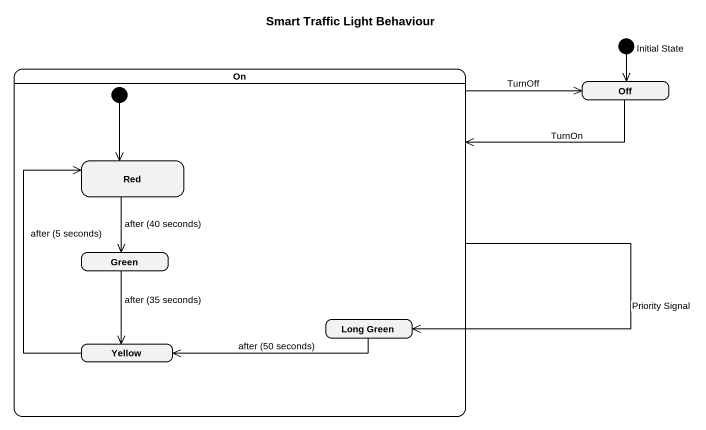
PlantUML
@startuml
title Smart Traffic Light Behaviour
hide empty description
state "Initial State" as Initial_State <<start>>
state "On" as On_ {
  state Red
  state Green
  state "Long Green" as Long_Green
  state Yellow
  [*] --> Red
}
state Off
Initial_State --> Off
On_ -right-> Off : TurnOff
On_ --> Long_Green : Priority Signal
Off -left-> On_ : TurnOn
Red --> Green : after (40 seconds)
Green --> Yellow : after (35 seconds)
Long_Green -left-> Yellow : after (50 seconds)
Yellow -up-> Red : after (5 seconds)
@enduml
